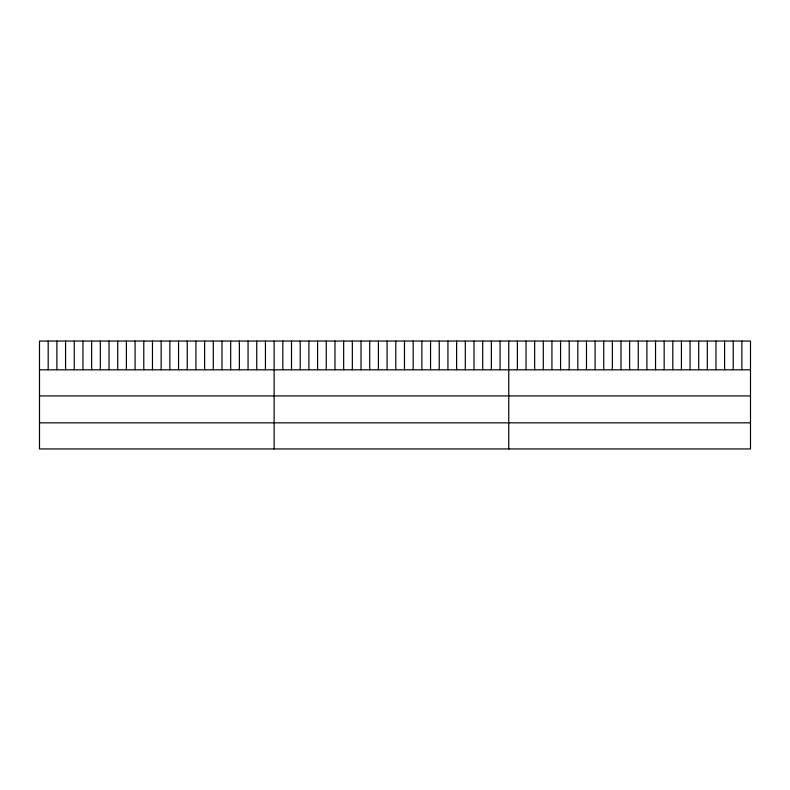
<?xml version="1.0" encoding="UTF-8"?>
<svg xmlns="http://www.w3.org/2000/svg" width="790" height="790" viewBox="0 0 790 790"><rect width="100%" height="100%" fill="white"/><g stroke="black" fill="none" stroke-linecap="round" stroke-linejoin="round"><path stroke-width="1.19" d="M750.5 369.809L750.5 448.947L39.5 448.947L39.5 341.053L750.5 341.053L750.5 369.809L39.5 369.809M39.5 395.918L750.5 395.918M39.5 422.828L750.5 422.828M741.869 341.053L741.869 369.809M733.229 341.053L733.229 369.809M724.598 341.053L724.598 369.809M715.967 341.053L715.967 369.809M707.336 341.053L707.336 369.809M698.696 341.053L698.696 369.809M690.065 341.053L690.065 369.809M681.434 341.053L681.434 369.809M672.794 341.053L672.794 369.809M664.163 341.053L664.163 369.809M655.532 341.053L655.532 369.809M646.901 341.053L646.901 369.809M638.261 341.053L638.261 369.809M629.63 341.053L629.63 369.809M620.999 341.053L620.999 369.809M612.359 341.053L612.359 369.809M603.728 341.053L603.728 369.809M595.097 341.053L595.097 369.809M586.466 341.053L586.466 369.809M577.826 341.053L577.826 369.809M569.195 341.053L569.195 369.809M560.564 341.053L560.564 369.809M551.924 341.053L551.924 369.809M543.293 341.053L543.293 369.809M534.662 341.053L534.662 369.809M526.031 341.053L526.031 369.809M517.391 341.053L517.391 369.809M508.76 341.053L508.76 448.947M500.07 341.053L500.07 369.809M491.38 341.053L491.38 369.809M482.69 341.053L482.69 369.809M474 341.053L474 369.809M465.31 341.053L465.31 369.809M456.62 341.053L456.62 369.809M447.93 341.053L447.93 369.809M439.24 341.053L439.24 369.809M430.55 341.053L430.55 369.809M421.86 341.053L421.86 369.809M413.17 341.053L413.17 369.809M404.48 341.053L404.48 369.809M395.79 341.053L395.79 369.809M387.1 341.053L387.1 369.809M378.41 341.053L378.41 369.809M369.72 341.053L369.72 369.809M361.03 341.053L361.03 369.809M352.34 341.053L352.34 369.809M343.65 341.053L343.65 369.809M334.96 341.053L334.96 369.809M326.27 341.053L326.27 369.809M317.58 341.053L317.58 369.809M308.89 341.053L308.89 369.809M300.2 341.053L300.2 369.809M291.51 341.053L291.51 369.809M282.82 341.053L282.82 369.809M274.13 341.053L274.13 448.947M265.44 341.053L265.44 369.809M256.75 341.053L256.75 369.809M248.06 341.053L248.06 369.809M239.37 341.053L239.37 369.809M230.68 341.053L230.68 369.809M221.99 341.053L221.99 369.809M213.3 341.053L213.3 369.809M204.61 341.053L204.61 369.809M195.92 341.053L195.92 369.809M187.23 341.053L187.23 369.809M178.54 341.053L178.54 369.809M169.85 341.053L169.85 369.809M161.16 341.053L161.16 369.809M152.47 341.053L152.47 369.809M143.78 341.053L143.78 369.809M135.09 341.053L135.09 369.809M126.4 341.053L126.4 369.809M117.71 341.053L117.71 369.809M109.02 341.053L109.02 369.809M100.33 341.053L100.33 369.809M91.64 341.053L91.64 369.809M82.95 341.053L82.95 369.809M74.26 341.053L74.26 369.809M65.57 341.053L65.57 369.809M56.88 341.053L56.88 369.809M48.19 341.053L48.19 369.809"/></g></svg>
